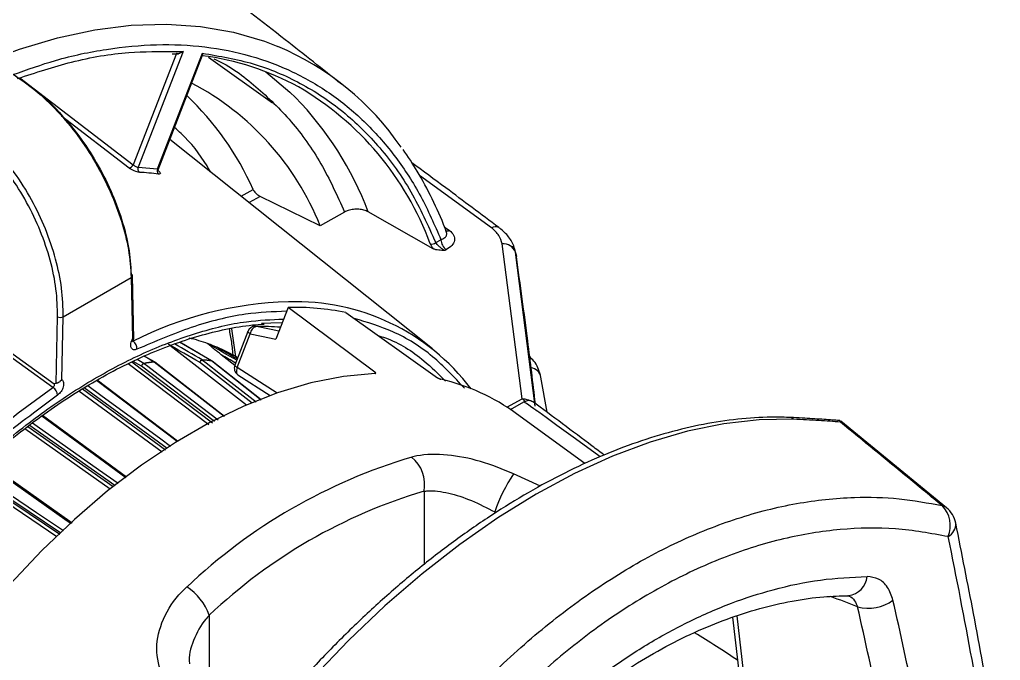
# Model space of a CAD drawing. Extents: x 7 to 113, y 1 to 87.
# Drawn here: x 84.198 to 87.833, y 6.037 to 8.411 of the extents above; entities that cross this region are included whole.
import ezdxf

# ---------------------------------------------------------------- set-up
doc = ezdxf.new("R2010")
doc.units = 0
doc.header["$MEASUREMENT"] = 0
doc.layers.add('OBJECT', color=7, linetype='CONTINUOUS')

msp = doc.modelspace()

# ---------------------------------------------------------------- linework, layer by layer
at = {"layer": 'OBJECT'}
for p, q in [((84.8039, 8.2934), (84.6375, 7.8645)), ((84.7716, 8.2927), (84.8039, 8.2934)), ((84.7789, 8.2862), (84.6189, 7.8737)), ((84.709, 7.8581), (84.8754, 8.287)), ((84.711, 7.8553), (84.8756, 8.2795)), ((84.7631, 8.2845), (84.7864, 8.2844)), ((85.1354, 8.1013), (84.8984, 8.271)), ((84.1987, 8.1954), (84.6189, 7.8737)), ((84.6038, 7.8615), (84.3527, 8.0537)), ((85.7279, 7.1911), (84.7546, 7.9676)), ((84.6375, 7.8645), (84.709, 7.8581)), ((85.9464, 7.6402), (85.6802, 7.834)), ((85.0187, 7.7569), (85.0632, 7.7817)), ((85.0896, 7.7563), (85.0483, 7.7333)), ((85.3117, 7.6478), (85.0896, 7.7563)), ((84.3216, 7.0484), (83.3887, 7.7206)), ((85.4025, 7.6983), (85.3117, 7.6478)), ((85.7313, 7.5623), (85.49, 7.6991)), ((85.7721, 7.6441), (85.7914, 7.6301)), ((85.7403, 7.5851), (85.7597, 7.5959)), ((86.0601, 7.0067), (85.9863, 7.5803)), ((86.0299, 7.5652), (86.0274, 7.5717)), ((86.036, 7.5499), (86.0299, 7.5652)), ((86.0331, 7.5598), (86.0311, 7.5657)), ((86.0362, 7.5485), (86.0333, 7.5622)), ((85.7802, 7.5591), (85.7737, 7.5555)), ((86.1089, 6.9785), (86.036, 7.5499)), ((86.1089, 6.9893), (86.0378, 7.5445)), ((84.3598, 7.3102), (84.6115, 7.4555)), ((84.6115, 7.4555), (84.6167, 7.229)), ((84.6213, 7.2277), (84.6159, 7.4619)), ((85.1931, 7.3449), (85.1475, 7.2274)), ((85.515, 7.1053), (85.1931, 7.3449)), ((83.9797, 7.3111), (84.3259, 7.0616)), ((84.3331, 7.0633), (84.3386, 7.3105)), ((84.3546, 7.0776), (84.3598, 7.3102)), ((85.407, 7.3258), (85.7472, 7.0846)), ((85.0439, 7.256), (84.9955, 7.1312)), ((85.0045, 7.1224), (85.0529, 7.2472)), ((85.0386, 6.9833), (84.7549, 7.2035)), ((84.6978, 7.1429), (84.6599, 7.1649)), ((84.9951, 7.13), (84.9447, 7.1698)), ((84.899, 6.9105), (84.6005, 7.1363)), ((84.6143, 7.143), (84.9124, 6.9175)), ((84.6495, 7.1272), (84.6184, 7.145)), ((84.6584, 7.1375), (84.6331, 7.152)), ((84.9208, 6.9219), (84.6495, 7.1272)), ((84.9563, 6.9405), (84.6961, 7.1427)), ((84.9575, 6.9411), (84.6989, 7.1421)), ((85.0597, 6.9906), (84.8653, 7.1415)), ((85.0928, 7.0019), (84.9097, 7.1467)), ((85.0934, 7.0021), (84.9114, 7.146)), ((85.1521, 7.0278), (85.0045, 7.1224)), ((85.0073, 7.0951), (85.1265, 7.0187)), ((85.515, 7.1053), (85.5131, 7.1003)), ((84.3331, 7.0633), (84.3259, 7.0616)), ((84.7816, 6.8479), (84.4831, 7.0741)), ((84.7834, 6.8492), (84.4851, 7.0752)), ((86.1528, 6.9565), (86.1299, 7.0862)), ((84.3387, 7.0202), (84.2496, 6.9529)), ((84.7266, 6.8091), (84.418, 7.035)), ((84.4308, 7.0431), (84.7387, 6.8176)), ((84.7453, 6.8223), (84.4378, 7.0475)), ((86.0041, 6.9755), (86.0601, 7.0067)), ((86.0178, 6.9665), (86.0671, 6.995)), ((86.0601, 7.0067), (86.0602, 7.0068)), ((84.594, 6.7155), (84.2825, 6.944)), ((86.2933, 6.7661), (86.0402, 6.9508)), ((86.1132, 6.9616), (86.113, 6.9634)), ((84.5508, 6.685), (84.2339, 6.9083)), ((84.5912, 6.7135), (84.2797, 6.942)), ((87.6333, 6.6021), (87.2415, 6.9233)), ((84.5336, 6.6719), (84.2169, 6.895)), ((84.2285, 6.904), (84.5451, 6.681)), ((84.3923, 6.5458), (84.0699, 6.7735)), ((84.0181, 6.7261), (84.3464, 6.5049)), ((84.3504, 6.5084), (84.022, 6.7298)), ((86.129, 6.683), (86.029, 6.7289)), ((84.3359, 6.4954), (84.0078, 6.7165)), ((85.6969, 6.6638), (85.6969, 6.3918)), ((84.9008, 6.2042), (84.9008, 5.8548)), ((86.8407, 6.1969), (86.8922, 5.7425)), ((86.8568, 6.2021), (86.9113, 5.7206))]:
    msp.add_line(p, q, dxfattribs=at)
at = {"layer": 'OBJECT', "flags": 128}
for points in [[(84.0979, 8.2653), (84.1974, 8.3019), (84.3382, 8.344), (84.4765, 8.3736), (84.6114, 8.3905), (84.7424, 8.3946), (84.8689, 8.386), (84.9903, 8.3648), (85.1061, 8.3309), (85.1556, 8.3117)], [(85.1103, 8.218), (85.1994, 8.1431), (85.22, 8.1232)], [(85.974, 7.641), (85.9751, 7.6404), (85.9773, 7.6389)], [(86.0378, 7.5445), (86.0392, 7.5351), (86.0392, 7.5336)], [(85.0755, 7.2748), (85.0717, 7.2752), (85.0717, 7.2752)], [(85.1591, 7.2573), (85.1301, 7.2634), (85.0755, 7.2748)], [(85.0948, 7.2864), (85.1296, 7.2884), (85.1716, 7.2893)], [(84.9999, 7.1623), (84.9841, 7.2661), (84.9837, 7.2686)], [(85.0529, 7.2472), (85.0493, 7.2495), (85.0465, 7.2516), (85.0447, 7.2535), (85.0439, 7.2551), (85.0439, 7.256)], [(85.0529, 7.2472), (85.0944, 7.2385), (85.1475, 7.2274)], [(84.9102, 7.1468), (84.867, 7.1719), (84.7912, 7.2159)], [(84.6593, 7.137), (84.6729, 7.1267), (84.7273, 7.0855), (84.9342, 6.9289)], [(84.8757, 7.1497), (84.8891, 7.1394), (84.9423, 7.098), (85.0744, 6.9955)], [(84.9102, 7.1468), (84.9099, 7.1469), (84.9088, 7.1472)], [(84.9114, 7.146), (84.9108, 7.1464), (84.9097, 7.1467)], [(85.5152, 7.1003), (85.3981, 7.0893), (85.2776, 7.0653), (85.1543, 7.0286), (85.0291, 6.9794), (84.9026, 6.918), (84.7758, 6.8448), (84.6494, 6.7602), (84.5241, 6.6648), (84.4009, 6.5592), (84.2803, 6.444), (84.1633, 6.3199)], [(85.0045, 7.1224), (85.0027, 7.1171), (85.0016, 7.1119), (85.0014, 7.1071), (85.0021, 7.1028), (85.0036, 7.0991), (85.0058, 7.0963), (85.0073, 7.0951)], [(84.4506, 7.0556), (84.4987, 7.0204), (84.721, 6.8576), (84.7575, 6.8309)], [(82.9924, 5.22), (83.049, 5.3756), (83.1189, 5.5435), (83.1975, 5.7095), (83.284, 5.8725), (83.3781, 6.0316), (83.4791, 6.1857), (83.5864, 6.3338), (83.6993, 6.475), (83.817, 6.6085), (83.9389, 6.7333), (84.0642, 6.8487), (84.192, 6.954), (84.3216, 7.0484)], [(86.3497, 6.7917), (86.3401, 6.7987), (86.2499, 6.8643), (86.1896, 6.908), (86.1493, 6.9371), (86.1223, 6.9565), (86.1042, 6.9694), (86.0921, 6.978), (86.084, 6.9838), (86.0785, 6.9876), (86.0748, 6.9901), (86.0724, 6.9918), (86.0707, 6.9929), (86.0696, 6.9936), (86.0688, 6.9941), (86.0683, 6.9944), (86.0679, 6.9946), (86.0677, 6.9948), (86.0675, 6.9948), (86.0674, 6.9949), (86.0673, 6.9949), (86.0672, 6.995), (86.0672, 6.995), (86.0672, 6.995), (86.0671, 6.995), (86.0671, 6.995), (86.0671, 6.995), (86.0671, 6.995), (86.0671, 6.995)], [(84.2455, 6.9174), (84.2636, 6.9046), (84.4907, 6.7446), (84.563, 6.6937)], [(87.0674, 6.9304), (86.9397, 6.9283), (86.8081, 6.9135), (86.673, 6.8861), (86.5353, 6.8461), (86.3955, 6.7937), (86.2543, 6.7293), (86.1124, 6.6531), (85.9706, 6.5655), (85.8294, 6.467), (85.6896, 6.3579), (85.5518, 6.2388), (85.4168, 6.1104), (85.2851, 5.9731), (85.1575, 5.8278)], [(84.3888, 6.5427), (84.3739, 6.5533), (84.0663, 6.7704)], [(84.0323, 6.7395), (84.2609, 6.5855), (84.3611, 6.5179)]]:
    msp.add_lwpolyline(points, dxfattribs=at)
at = {"layer": 'OBJECT'}
for centre, radius, start, end in [((84.7461, 7.3454), 1.0495, 34.3991, 67.0351), ((84.7466, 7.2728), 1.0128, 61.3847, 82.7287), ((84.3629, 7.2708), 1.0209, 21.6704, 62.4367), ((84.6709, 7.1947), 1.1179, 20.2215, 59.8977), ((84.076, 7.3459), 1.0791, 23.8199, 46.5937), ((84.3476, 7.2699), 1.2203, 20.5924, 44.3653), ((84.6, 7.8817), 0.0206, 280.6887, 336.9854), ((84.6532, 7.8581), 0.017, 157.8833, 227.4939), ((84.7241, 7.8513), 0.0166, 155.8055, 227.1068), ((84.59, 6.866), 0.9808, 82.8058, 86.9752), ((85.961, 7.6124), 0.0314, 65.5477, 117.735), ((85.783, 7.6466), 0.0185, 247.0012, 297.0438), ((85.7273, 7.5976), 0.018, 246.059, 316.3404), ((85.8052, 7.5972), 0.0455, 181.624, 236.7431), ((85.991, 7.5321), 0.0484, 21.568, 95.5173), ((84.3238, 6.9836), 1.8033, 18.1196, 18.3009), ((84.609, 7.4618), 0.00677, 292.0216, 67.7676), ((85.2357, 5.9927), 1.3736, 91.7265, 116.6914), ((85.2176, 6.4136), 0.9316, 78.2745, 91.5064), ((85.2214, 6.5499), 0.8162, 37.2269, 91.9004), ((84.3495, 7.3314), 0.0236, 242.5078, 295.8301), ((85.0719, 7.2452), 0.03, 90.4672, 158.7943), ((85.0824, 7.2461), 0.0295, 103.5008, 177.9421), ((85.0836, 6.3582), 0.9166, 84.9365, 90.5105), ((84.5963, 7.1913), 0.0364, 357.7678, 51.984), ((84.6663, 6.5727), 0.6778, 70.1497, 76.3123), ((84.6733, 6.5929), 0.6565, 67.0086, 70.1264), ((84.6782, 6.6041), 0.6442, 59.3978, 67.0163), ((84.6631, 7.1244), 0.0139, 109.6325, 168.4694), ((84.6642, 7.1222), 0.0156, 108.4876, 161.2534), ((84.8341, 6.1389), 1.014, 97.8697, 99.9747), ((84.6545, 7.1307), 0.00784, 52.4988, 59.9316), ((84.835, 6.1378), 1.0144, 97.87, 99.9739), ((84.6959, 7.1395), 0.00383, 60.5225, 99.5304), ((84.6914, 7.1366), 0.00773, 52.3908, 59.9147), ((84.6968, 7.1392), 0.00359, 54.0236, 100.7324), ((84.6927, 7.1342), 0.01, 52.1506, 59.7505), ((84.877, 7.1384), 0.0121, 100.0783, 165.0298), ((84.8778, 7.1364), 0.0135, 98.8142, 157.812), ((84.8713, 7.1441), 0.00718, 51.8959, 59.9533), ((84.8228, 6.3764), 0.7756, 83.633, 86.1485), ((84.8237, 6.3765), 0.7749, 83.6317, 86.1493), ((84.9053, 7.1411), 0.00712, 51.8209, 59.9429), ((84.9052, 7.1381), 0.01, 51.6682, 59.8519), ((85.0235, 7.1204), 0.03, 158.7943, 237.3381), ((85.0089, 7.1358), 0.0141, 198.92, 251.8687), ((86.0884, 7.0797), 0.042, 8.8467, 82.4487), ((85.5881, 6.3295), 0.7684, 53.9565, 77.1044), ((84.2968, 7.0141), 0.0423, 8.2541, 54.1988), ((87.047, 6.9051), 0.0324, 51.0923, 87.5898), ((86.2418, 4.8045), 2.0717, 106.5663, 133.4284), ((85.5707, 6.6896), 0.1288, 348.4185, 51.4106), ((86.5207, 6.3981), 0.5926, 146.0732, 161.3859), ((86.261, 4.7673), 1.9787, 106.5663, 133.4284), ((87.5411, 6.5357), 0.1066, 338.0127, 44.5723), ((87.6093, 6.5733), 0.038, 50.9992, 78.3337), ((87.5698, 6.5256), 0.1, 11.5386, 50.6365), ((87.6138, 6.5431), 0.054, 298.8954, 2.5994), ((87.2622, 6.3544), 0.0772, 275.9349, 355.2706), ((84.703, 6.1327), 0.2104, 19.893, 57.0087), ((87.3434, 6.3863), 0.1559, 255.3029, 306.0024)]:
    msp.add_arc(centre, radius, start, end, dxfattribs=at)
for centre, major_axis, ratio, start_param, end_param in [((83.2214, 5.9631), (156.3507, -89.6467), 0.010209, 1.566136, 1.566882), ((83.2275, 5.9627), (156.3569, -89.647), 0.010262, 1.566144, 1.566805), ((83.2275, 5.9627), (153.9999, -89.436), 0.010493, 1.565973, 1.566739), ((83.2275, 5.9627), (156.2256, -89.9492), 0.010617, 1.565547, 1.566226), ((83.2275, 5.9627), (153.8946, -89.7439), 0.009875, 1.567018, 1.567254), ((83.2275, 5.9627), (154.1408, -89.1321), 0.010787, 1.565507, 1.565994), ((83.2221, 5.9646), (156.2201, -89.9472), 0.010562, 1.565507, 1.565851), ((77.154, 12.6439), (-8.6782, 15.0549), 0.435892, 3.994547, 4.058995), ((116.5391, -7.9569), (41.2224, -18.0402), 0.041121, 2.377001, 2.380446), ((73.9287, 10.7819), (-11.7585, 13.1395), 0.561291, 3.880449, 3.934317), ((73.8676, 10.7269), (-11.7075, 13.0528), 0.561109, 3.878912, 3.933702), ((82.5634, 5.7438), (5.4469, -1.2998), 0.337357, 0.746749, 0.792448)]:
    msp.add_ellipse(centre, major_axis=major_axis, ratio=ratio, start_param=start_param, end_param=end_param, dxfattribs=at)
for points, knots in [([(85.391, 8.172), (85.3216, 8.2271), (85.082, 8.4171), (84.6633, 8.7326), (84.1353, 9.1188), (83.5981, 9.4947), (83.1558, 9.7947), (82.89, 9.9655), (82.8084, 10.018)], [0, 0, 0, 0, 0.0839488, 0.289789, 0.495873, 0.7021638, 0.9086263, 1, 1, 1, 1]), ([(84.1746, 8.2077), (84.2269, 8.2264), (84.3439, 8.268), (84.5219, 8.305), (84.7075, 8.3227), (84.8864, 8.3144), (85.0557, 8.2806), (85.213, 8.2214), (85.3564, 8.1377), (85.4838, 8.0314), (85.5939, 7.9044), (85.6876, 7.7608), (85.7358, 7.6506), (85.7597, 7.5959)], [0, 0, 0, 0, 0.073937, 0.165467, 0.258957, 0.353004, 0.447496, 0.541994, 0.636041, 0.729525, 0.821061, 0.911248, 1, 1, 1, 1]), ([(84.1905, 8.1929), (84.2576, 8.215), (84.398, 8.2612), (84.5931, 8.2942), (84.7158, 8.2932), (84.7716, 8.2927)], [0, 0, 0, 0, 0.332891, 0.696475, 1, 1, 1, 1]), ([(84.8039, 8.2934), (84.8022, 8.292), (84.7987, 8.2892), (84.7932, 8.2866), (84.7883, 8.2853), (84.7847, 8.2849), (84.7814, 8.2852), (84.7797, 8.2858), (84.7789, 8.2862)], [0, 0, 0, 0, 0.249829, 0.499338, 0.644997, 0.775032, 0.892145, 1, 1, 1, 1]), ([(84.8754, 8.287), (84.9392, 8.276), (85.0673, 8.254), (85.2411, 8.1798), (85.3988, 8.0759), (85.536, 7.9405), (85.6529, 7.7788), (85.7112, 7.6495), (85.7403, 7.5851)], [0, 0, 0, 0, 0.165461, 0.332207, 0.5, 0.667784, 0.834534, 1, 1, 1, 1]), ([(84.8754, 8.287), (84.8757, 8.2854), (84.8763, 8.2824), (84.8757, 8.2804), (84.8755, 8.2795)], [0, 0, 0, 0, 0.543154, 1, 1, 1, 1]), ([(84.9176, 8.2663), (84.9196, 8.2655), (84.9772, 8.241), (85.0753, 8.1654), (85.2074, 8.0382), (85.3186, 7.8829), (85.3746, 7.7597), (85.4025, 7.6983)], [0, 0, 0, 0, 0.008989, 0.257952, 0.506901, 0.75437, 1, 1, 1, 1]), ([(84.1714, 8.21), (84.2, 8.1908), (84.257, 8.1524), (84.3392, 8.0734), (84.4149, 7.9824), (84.4813, 7.8813), (84.5363, 7.7739), (84.5772, 7.6651), (84.6046, 7.5565), (84.6092, 7.4896), (84.6115, 7.4555)], [0, 0, 0, 0, 0.125536, 0.250752, 0.375675, 0.500324, 0.624651, 0.75007, 0.872262, 1, 1, 1, 1]), ([(84.1812, 8.2041), (84.2092, 8.1853), (84.2648, 8.1478), (84.345, 8.0707), (84.4189, 7.982), (84.484, 7.8831), (84.5377, 7.7784), (84.5781, 7.6714), (84.6048, 7.5657), (84.6093, 7.5006), (84.6115, 7.468)], [0, 0, 0, 0, 0.125719, 0.250525, 0.375694, 0.500217, 0.625479, 0.750016, 0.875168, 1, 1, 1, 1]), ([(84.3598, 7.3102), (84.3589, 7.3453), (84.357, 7.4139), (84.3333, 7.525), (84.2958, 7.6359), (84.2437, 7.7449), (84.1798, 7.8472), (84.1058, 7.939), (84.0247, 8.0185), (83.9677, 8.0568), (83.9392, 8.0759)], [0, 0, 0, 0, 0.128141, 0.25071, 0.37607, 0.500341, 0.624825, 0.749582, 0.874632, 1, 1, 1, 1]), ([(84.3386, 7.3105), (84.3378, 7.3441), (84.3361, 7.4111), (84.3134, 7.5195), (84.2767, 7.6285), (84.2259, 7.7352), (84.1634, 7.8353), (84.0911, 7.925), (84.0121, 8.0024), (83.9566, 8.0397), (83.9289, 8.0584)], [0, 0, 0, 0, 0.125666, 0.250539, 0.37567, 0.500227, 0.625486, 0.75002, 0.875177, 1, 1, 1, 1]), ([(84.9051, 7.8475), (84.901, 7.8547), (84.8703, 7.9085), (84.8257, 7.964), (84.7802, 8.0043), (84.7717, 8.0118)], [0, 0, 0, 0, 0.112275, 0.834669, 1, 1, 1, 1]), ([(85.7799, 7.6236), (85.7782, 7.6285), (85.7631, 7.672), (85.7276, 7.7478), (85.6765, 7.846), (85.6373, 7.9033), (85.6194, 7.9297)], [0, 0, 0, 0, 0.0422912, 0.3772894, 0.7139164, 1, 1, 1, 1]), ([(84.6417, 7.8455), (84.639, 7.8459), (84.6337, 7.8466), (84.6231, 7.8503), (84.6124, 7.8555), (84.6067, 7.8595), (84.6038, 7.8615)], [0, 0, 0, 0, 0.24998, 0.499779, 0.749125, 1, 1, 1, 1]), ([(84.6189, 7.8737), (84.6196, 7.873), (84.621, 7.8717), (84.6241, 7.8695), (84.6282, 7.867), (84.6334, 7.8649), (84.6361, 7.8646), (84.6375, 7.8645)], [0, 0, 0, 0, 0.139822, 0.270031, 0.501054, 0.752076, 1, 1, 1, 1]), ([(84.709, 7.8581), (84.71, 7.858), (84.7118, 7.8578), (84.7121, 7.8588), (84.7122, 7.8591)], [0, 0, 0, 0, 0.612529, 1, 1, 1, 1]), ([(84.7114, 7.8512), (84.7115, 7.8512), (84.7116, 7.8512), (84.7116, 7.852), (84.7113, 7.8545), (84.712, 7.8575), (84.7124, 7.859)], [0, 0, 0, 0, 0.042199, 0.239093, 0.62, 1, 1, 1, 1]), ([(85.974, 7.641), (85.9086, 7.6901), (85.8015, 7.7704), (85.6933, 7.8501), (85.6512, 7.8811)], [0, 0, 0, 0, 0.611774, 1, 1, 1, 1]), ([(84.7114, 7.8519), (84.7136, 7.85), (84.718, 7.8461), (84.7203, 7.8416), (84.7189, 7.839), (84.7148, 7.8391), (84.7128, 7.8391)], [0, 0, 0, 0, 0.250089, 0.499955, 0.749358, 1, 1, 1, 1]), ([(85.0632, 7.7817), (85.0644, 7.7796), (85.0667, 7.7754), (85.073, 7.7683), (85.0803, 7.7619), (85.0861, 7.758), (85.089, 7.7566), (85.0896, 7.7563)], [0, 0, 0, 0, 0.243971, 0.488094, 0.725807, 0.945379, 1, 1, 1, 1]), ([(85.49, 7.6991), (85.4849, 7.7015), (85.4746, 7.7062), (85.4552, 7.7093), (85.435, 7.7088), (85.4165, 7.705), (85.4068, 7.7004), (85.4025, 7.6983)], [0, 0, 0, 0, 0.199356, 0.398465, 0.604141, 0.823638, 1, 1, 1, 1]), ([(85.9863, 7.5803), (85.9835, 7.591), (85.9778, 7.6125), (85.9569, 7.631), (85.9464, 7.6402)], [0, 0, 0, 0, 0.498689, 1, 1, 1, 1]), ([(86.0315, 7.5679), (86.0256, 7.5811), (86.0138, 7.6073), (85.9894, 7.6284), (85.9773, 7.6389)], [0, 0, 0, 0, 0.5038675, 1, 1, 1, 1]), ([(85.7597, 7.5959), (85.7647, 7.5983), (85.7747, 7.6029), (85.7808, 7.6116), (85.7819, 7.6188), (85.7806, 7.6223), (85.7801, 7.6237)], [0, 0, 0, 0, 0.3465081, 0.691868, 0.8778862, 1, 1, 1, 1]), ([(85.7914, 7.6301), (85.7973, 7.6244), (85.8092, 7.613), (85.8111, 7.5929), (85.802, 7.5739), (85.7875, 7.5641), (85.7802, 7.5591)], [0, 0, 0, 0, 0.2497037, 0.4994833, 0.7493642, 1, 1, 1, 1]), ([(85.72, 7.5811), (85.7213, 7.5782), (85.724, 7.5723), (85.7289, 7.5656), (85.7313, 7.5623)], [0, 0, 0, 0, 0.500123, 1, 1, 1, 1]), ([(85.7737, 7.5555), (85.7663, 7.556), (85.7553, 7.5567), (85.7424, 7.5584), (85.7356, 7.5602), (85.7327, 7.5616), (85.7313, 7.5623)], [0, 0, 0, 0, 0.500735, 0.749885, 0.8817, 1, 1, 1, 1]), ([(85.7737, 7.5555), (85.7723, 7.5564), (85.7693, 7.5582), (85.7643, 7.5616), (85.7591, 7.5656), (85.7527, 7.5712), (85.7455, 7.5783), (85.7421, 7.5828), (85.7403, 7.5851)], [0, 0, 0, 0, 0.115727, 0.237004, 0.365059, 0.500934, 0.749863, 1, 1, 1, 1]), ([(86.1099, 6.9886), (86.1006, 7.0659), (86.0789, 7.2477), (86.0537, 7.4293), (86.0392, 7.5336)], [0, 0, 0, 0, 0.425483, 1, 1, 1, 1]), ([(85.1877, 7.3308), (85.1373, 7.3287), (85.0236, 7.3238), (84.8367, 7.2771), (84.7001, 7.2187), (84.6327, 7.1899)], [0, 0, 0, 0, 0.287332, 0.648149, 1, 1, 1, 1]), ([(83.8038, 6.5136), (83.8464, 6.5612), (83.9473, 6.6739), (84.1153, 6.8264), (84.3006, 6.9716), (84.4857, 7.0904), (84.6707, 7.1852), (84.8561, 7.2541), (85.027, 7.296), (85.1308, 7.2998), (85.1763, 7.3015)], [0, 0, 0, 0, 0.099341, 0.235057, 0.36757, 0.496648, 0.625716, 0.758229, 0.893954, 1, 1, 1, 1]), ([(83.8072, 6.5109), (83.8269, 6.5329), (83.8763, 6.5881), (83.9585, 6.6713), (84.0535, 6.7607), (84.1513, 6.8448), (84.2511, 6.9231), (84.3526, 6.9949), (84.4549, 7.0596), (84.5577, 7.117), (84.6604, 7.1665), (84.7625, 7.2079), (84.8637, 7.2411), (84.9633, 7.2652), (85.0439, 7.2794), (85.0899, 7.2821), (85.1045, 7.283)], [0, 0, 0, 0, 0.048612, 0.121672, 0.19583, 0.270811, 0.346413, 0.422488, 0.498933, 0.575679, 0.652692, 0.729972, 0.80755, 0.885499, 0.96394, 1, 1, 1, 1]), ([(85.8466, 7.0458), (85.8086, 7.0866), (85.7299, 7.1709), (85.5919, 7.2578), (85.4865, 7.2894), (85.4376, 7.3041)], [0, 0, 0, 0, 0.333636, 0.6908678, 1, 1, 1, 1]), ([(84.9741, 7.2659), (84.9773, 7.2494), (84.9837, 7.2164), (84.987, 7.1809), (84.9886, 7.1631)], [0, 0, 0, 0, 0.4989476, 1, 1, 1, 1]), ([(85.5267, 7.2409), (85.5358, 7.238), (85.5984, 7.2182), (85.6839, 7.1636), (85.75, 7.0981), (85.776, 7.0723)], [0, 0, 0, 0, 0.093039, 0.643441, 1, 1, 1, 1]), ([(84.6327, 7.1899), (84.6304, 7.189), (84.6258, 7.1873), (84.6197, 7.1879), (84.6148, 7.1908), (84.6115, 7.1959), (84.6099, 7.2029), (84.6103, 7.2112), (84.6124, 7.2202), (84.6153, 7.226), (84.6167, 7.229)], [0, 0, 0, 0, 0.124953, 0.249943, 0.374541, 0.499761, 0.62495, 0.749937, 0.874867, 1, 1, 1, 1]), ([(84.6166, 7.218), (84.6167, 7.2179), (84.6169, 7.2177), (84.6172, 7.2187), (84.6177, 7.22), (84.6183, 7.2214), (84.6185, 7.2218)], [0, 0, 0, 0, 0.094684, 0.444354, 0.831454, 1, 1, 1, 1]), ([(84.6212, 7.2277), (84.6212, 7.2277), (84.6216, 7.2277), (84.6204, 7.2279), (84.6181, 7.2286), (84.6167, 7.229)], [0, 0, 0, 0, 0.036965, 0.432057, 1, 1, 1, 1]), ([(84.6185, 7.2218), (84.6187, 7.2224), (84.6194, 7.2242), (84.6206, 7.2265), (84.6214, 7.228)], [0, 0, 0, 0, 0.350509, 1, 1, 1, 1]), ([(84.9447, 7.1698), (84.9404, 7.1733), (84.9316, 7.1802), (84.9202, 7.1894), (84.9113, 7.1967), (84.9056, 7.2016), (84.9018, 7.2048), (84.8995, 7.2069), (84.898, 7.2083), (84.8971, 7.2091), (84.8965, 7.2098), (84.8962, 7.2102), (84.8962, 7.2103), (84.8963, 7.2103), (84.8965, 7.2103), (84.8965, 7.2103)], [0, 0, 0, 0, 0.237979, 0.484148, 0.650086, 0.762113, 0.837909, 0.889366, 0.924478, 0.948612, 0.9654, 0.983338, 0.990532, 0.996562, 1, 1, 1, 1]), ([(84.9293, 7.1974), (84.9293, 7.1974), (84.9292, 7.1974), (84.9292, 7.1974), (84.9294, 7.1974), (84.9296, 7.1973), (84.9297, 7.1972)], [0, 0, 0, 0, 0.067448, 0.179783, 0.555154, 1, 1, 1, 1]), ([(86.1281, 7.0945), (86.1226, 7.1125), (86.1152, 7.1373), (86.0927, 7.1576), (86.0866, 7.1631)], [0, 0, 0, 0, 0.729356, 1, 1, 1, 1]), ([(85.5152, 7.1003), (85.5158, 7.1004), (85.5171, 7.1006), (85.5179, 7.1015), (85.5176, 7.1028), (85.5165, 7.1042), (85.5154, 7.105), (85.515, 7.1053)], [0, 0, 0, 0, 0.219651, 0.439261, 0.659735, 0.880539, 1, 1, 1, 1]), ([(84.3259, 7.0616), (84.3261, 7.0604), (84.3264, 7.0579), (84.3256, 7.0541), (84.324, 7.0506), (84.3224, 7.0491), (84.3216, 7.0484)], [0, 0, 0, 0, 0.2577346, 0.5124762, 0.7590317, 1, 1, 1, 1]), ([(84.3546, 7.0776), (84.3528, 7.0754), (84.3497, 7.0715), (84.3438, 7.0673), (84.338, 7.0646), (84.3347, 7.0637), (84.3331, 7.0633)], [0, 0, 0, 0, 0.2952375, 0.5005577, 0.7503958, 1, 1, 1, 1]), ([(84.3546, 7.0776), (84.3561, 7.0764), (84.3589, 7.0738), (84.3611, 7.0673), (84.3614, 7.0595), (84.3599, 7.0507), (84.3566, 7.0417), (84.3516, 7.0332), (84.3456, 7.0255), (84.341, 7.022), (84.3387, 7.0202)], [0, 0, 0, 0, 0.125085, 0.250241, 0.37481, 0.499483, 0.624581, 0.749701, 0.874734, 1, 1, 1, 1]), ([(85.7472, 7.0846), (85.748, 7.084), (85.7497, 7.0828), (85.7528, 7.0812), (85.7558, 7.0798), (85.7581, 7.0789), (85.7592, 7.0786), (85.7596, 7.0785)], [0, 0, 0, 0, 0.219744, 0.439446, 0.659967, 0.880756, 1, 1, 1, 1]), ([(86.0717, 6.9968), (86.0705, 6.9981), (86.0668, 7.0021), (86.0629, 7.0049), (86.0602, 7.0068)], [0, 0, 0, 0, 0.321905, 1, 1, 1, 1]), ([(86.0602, 7.0068), (86.0668, 7.0065), (86.0769, 7.006), (86.085, 7.0015), (86.0879, 6.9999)], [0, 0, 0, 0, 0.645167, 1, 1, 1, 1]), ([(86.0671, 6.995), (86.0715, 6.997), (86.0806, 7.0013), (86.0918, 7.0013), (86.0968, 6.9974), (86.0987, 6.9959)], [0, 0, 0, 0, 0.364891, 0.759758, 1, 1, 1, 1]), ([(86.3652, 6.7978), (86.3503, 6.8089), (86.2616, 6.8752), (86.1729, 6.9415), (86.0991, 6.9966)], [0, 0, 0, 0, 0.1679704, 1, 1, 1, 1]), ([(84.2496, 6.9529), (84.212, 6.9253), (84.1054, 6.8469), (83.9488, 6.7034), (83.836, 6.5783), (83.7865, 6.5234)], [0, 0, 0, 0, 0.233943, 0.663952, 1, 1, 1, 1]), ([(87.0484, 6.9375), (87.0269, 6.9379), (86.965, 6.9391), (86.8599, 6.9322), (86.7325, 6.9132), (86.6023, 6.8826), (86.4701, 6.8409), (86.3363, 6.7881), (86.2015, 6.7245), (86.0664, 6.6504), (85.9316, 6.5661), (85.7976, 6.4721), (85.6649, 6.3687), (85.5343, 6.2564), (85.4061, 6.1357), (85.2832, 6.0093), (85.1922, 5.908), (85.143, 5.8499), (85.1313, 5.8361)], [0, 0, 0, 0, 0.035881, 0.103149, 0.170543, 0.238092, 0.305759, 0.373505, 0.4413, 0.509118, 0.576941, 0.644755, 0.712555, 0.780338, 0.848103, 0.91585, 0.98002, 1, 1, 1, 1]), ([(87.2353, 6.9258), (87.2272, 6.9264), (87.2011, 6.9282), (87.1446, 6.9322), (87.0898, 6.9359), (87.0544, 6.9369), (87.048, 6.937)], [0, 0, 0, 0, 0.163165, 0.52299, 0.914223, 1, 1, 1, 1]), ([(87.24, 6.9201), (87.2142, 6.9221), (87.1624, 6.9262), (87.0992, 6.929), (87.0674, 6.9304)], [0, 0, 0, 0, 0.497922, 1, 1, 1, 1]), ([(87.24, 6.9201), (87.24, 6.9201), (87.24, 6.9205), (87.2398, 6.9215), (87.239, 6.9243), (87.2379, 6.9273), (87.2356, 6.9259), (87.2353, 6.9257)], [0, 0, 0, 0, 0.008938, 0.085483, 0.262035, 0.899512, 1, 1, 1, 1]), ([(87.2412, 6.9229), (87.2414, 6.9232), (87.242, 6.9245), (87.241, 6.9221), (87.2402, 6.9204), (87.2401, 6.9201), (87.24, 6.9201)], [0, 0, 0, 0, 0.261956, 0.89275, 0.988967, 1, 1, 1, 1]), ([(87.617, 6.6106), (87.5758, 6.6445), (87.4501, 6.7477), (87.3244, 6.8508), (87.24, 6.9201)], [0, 0, 0, 0, 0.328344, 1, 1, 1, 1]), ([(86.029, 6.7289), (85.988, 6.7453), (85.9055, 6.7784), (85.7798, 6.8022), (85.6964, 6.8009), (85.6576, 6.7918), (85.6511, 6.7903)], [0, 0, 0, 0, 0.304165, 0.612213, 0.935018, 1, 1, 1, 1]), ([(85.6969, 6.6638), (85.7013, 6.6643), (85.7282, 6.6671), (85.7861, 6.6601), (85.8727, 6.6318), (85.9304, 6.6021), (85.9592, 6.5873)], [0, 0, 0, 0, 0.063317, 0.382239, 0.692331, 1, 1, 1, 1]), ([(85.4304, 5.3482), (85.4874, 5.4317), (85.6016, 5.599), (85.7905, 5.8257), (85.9899, 6.031), (86.1996, 6.2096), (86.4164, 6.3603), (86.637, 6.4806), (86.8586, 6.568), (87.078, 6.6235), (87.2785, 6.6446), (87.4589, 6.6401), (87.5643, 6.6204), (87.617, 6.6106)], [0, 0, 0, 0, 0.0947289, 0.1897538, 0.2844742, 0.3792526, 0.4743386, 0.5691143, 0.6628629, 0.7569108, 0.8506657, 0.9253324, 1, 1, 1, 1]), ([(87.8332, 5.6418), (87.8226, 5.7066), (87.7917, 5.8947), (87.7377, 6.1954), (87.6901, 6.4337), (87.6678, 6.5456)], [0, 0, 0, 0, 0.218244, 0.632955, 1, 1, 1, 1]), ([(87.6399, 6.4958), (87.5755, 6.5075), (87.4463, 6.531), (87.2407, 6.5266), (87.03, 6.493), (86.8161, 6.426), (86.6023, 6.3283), (86.3922, 6.2013), (86.1887, 6.0459), (85.9938, 5.8659), (85.8192, 5.6739), (85.6642, 5.4773), (85.575, 5.3445), (85.5304, 5.278)], [0, 0, 0, 0, 0.0941084, 0.1885081, 0.2826058, 0.3767764, 0.4712531, 0.5654204, 0.6584643, 0.7518055, 0.8448573, 0.9224279, 1, 1, 1, 1]), ([(85.826, 5.4746), (85.8689, 5.5251), (85.9546, 5.6263), (86.0919, 5.7649), (86.235, 5.8925), (86.3824, 6.0057), (86.5315, 6.103), (86.6826, 6.1851), (86.8362, 6.2517), (86.9985, 6.304), (87.1674, 6.3399), (87.2817, 6.3453), (87.3391, 6.348)], [0, 0, 0, 0, 0.095398, 0.1907956, 0.2889546, 0.3871132, 0.4825164, 0.5779195, 0.6761073, 0.7742954, 0.8866037, 1, 1, 1, 1]), ([(87.4351, 6.2602), (87.4293, 6.2771), (87.4178, 6.311), (87.3831, 6.3422), (87.3536, 6.3461), (87.3391, 6.348)], [0, 0, 0, 0, 0.3369483, 0.673845, 1, 1, 1, 1]), ([(84.7253, 5.9763), (84.7161, 6.011), (84.6974, 6.081), (84.7256, 6.1936), (84.7742, 6.2685), (84.8113, 6.3033), (84.8175, 6.3091)], [0, 0, 0, 0, 0.304165, 0.612213, 0.935018, 1, 1, 1, 1]), ([(85.834, 5.4397), (85.8509, 5.4605), (85.9024, 5.5243), (85.9931, 5.6226), (86.1053, 5.7342), (86.2207, 5.8364), (86.3384, 5.9287), (86.4577, 6.0105), (86.5781, 6.0818), (86.6992, 6.1424), (86.8206, 6.1923), (86.9416, 6.2311), (87.0613, 6.2584), (87.1714, 6.2744), (87.2398, 6.2759), (87.27, 6.2766)], [0, 0, 0, 0, 0.0396559, 0.1211772, 0.2026879, 0.2841931, 0.365707, 0.4465844, 0.5273567, 0.6083367, 0.6895543, 0.7710352, 0.8528081, 0.934912, 1, 1, 1, 1]), ([(87.2662, 6.2774), (87.2684, 6.2769), (87.2793, 6.2744), (87.2936, 6.2602), (87.3006, 6.2433), (87.3038, 6.2355)], [0, 0, 0, 0, 0.119031, 0.589734, 1, 1, 1, 1]), ([(84.9008, 6.2042), (84.8966, 6.1997), (84.8709, 6.1722), (84.8405, 6.1132), (84.8225, 6.0529), (84.8277, 6.0248), (84.8277, 6.0245)], [0, 0, 0, 0, 0.091034, 0.549562, 0.995396, 1, 1, 1, 1])]:
    msp.add_open_spline(points, degree=3, knots=knots, dxfattribs=at)

doc.saveas('drawing.dxf')
